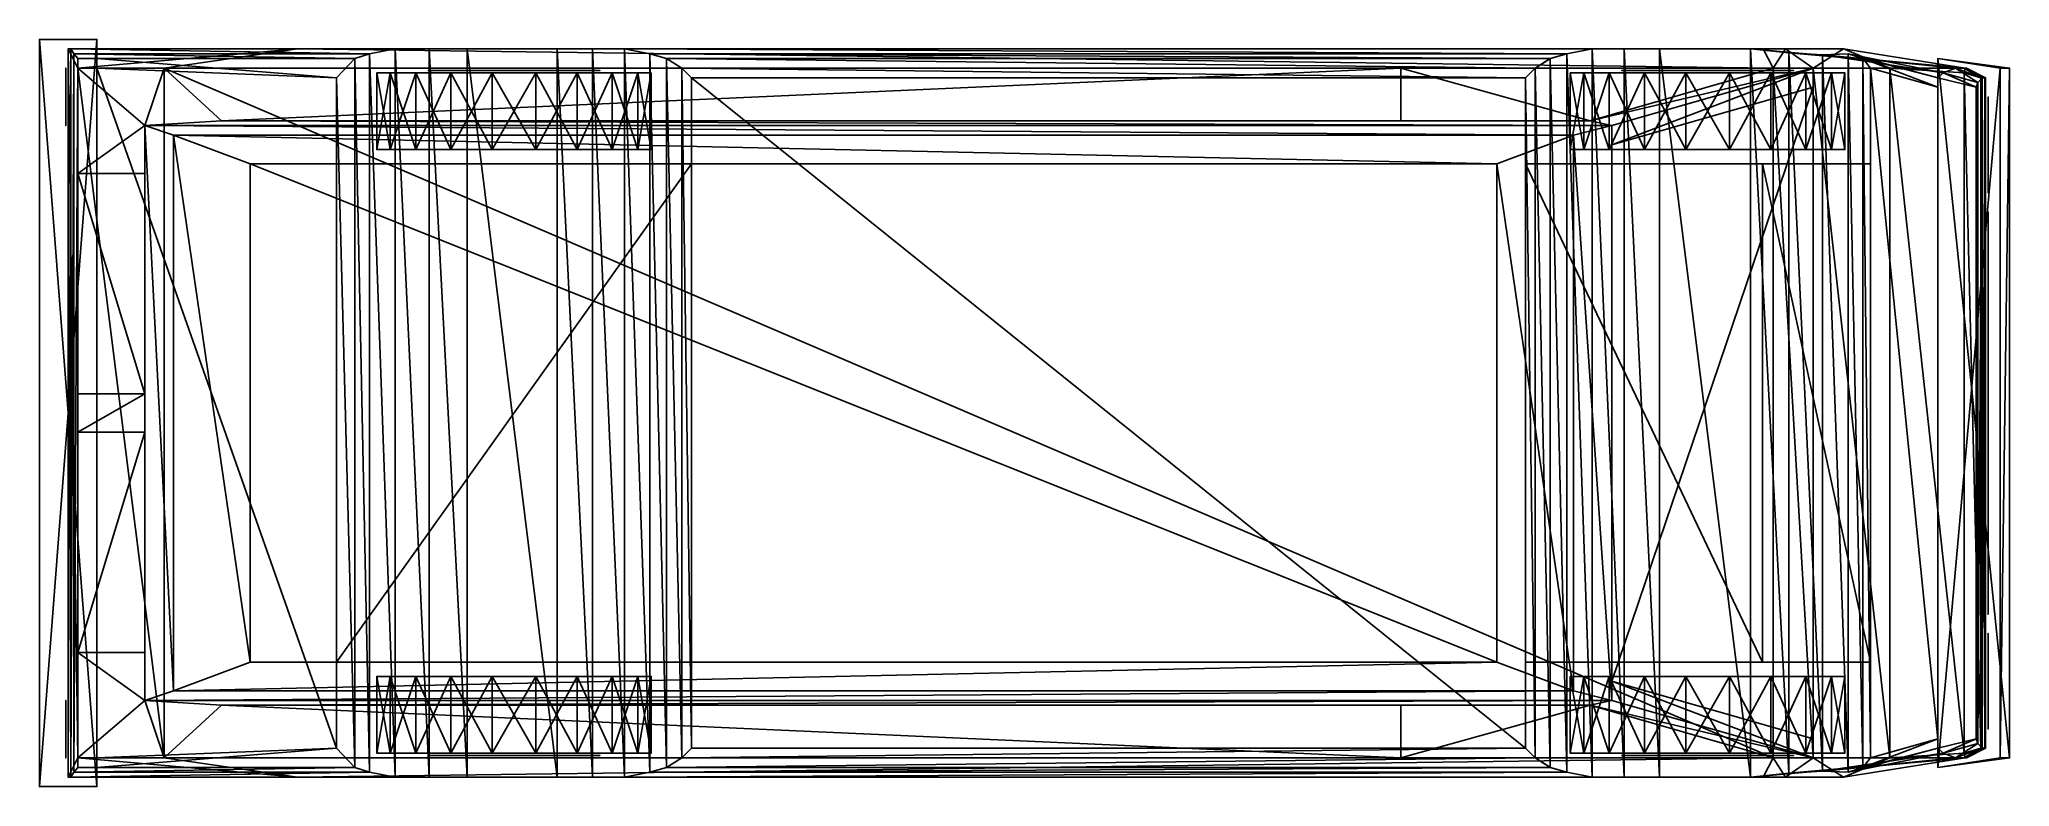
# Model space of a CAD drawing. Extents: x -878 to -672, y 249 to 327.
import ezdxf

# ---------------------------------------------------------------- set-up
doc = ezdxf.new("R2010")
doc.units = 0
for name, color, linetype in [('V2-BLACK', 8, 'CONTINUOUS'), ('V2-BODY', 7, 'CONTINUOUS'), ('V2-GLASS', 8, 'CONTINUOUS'), ('V2-HUBS', 15, 'CONTINUOUS'), ('V2-LITE', 15, 'CONTINUOUS'), ('V2-RED', 9, 'CONTINUOUS'), ('V2-ROOF', 7, 'CONTINUOUS'), ('V2-SILV', 15, 'CONTINUOUS'), ('V2-TIRE', 8, 'CONTINUOUS'), ('V2-YELLO', 10, 'CONTINUOUS')]:
    doc.layers.add(name, color=color, linetype=linetype)

msp = doc.modelspace()

# ---------------------------------------------------------------- meshes
at = {"layer": 'V2-BLACK'}
mesh = msp.add_polyface(dxfattribs=at)
corners = [(-871.999878, 324.000122, 15.49993), (-846.999878, 323.000122, 12.99993), (-846.999878, 253.000122, 12.999936), (-871.999878, 252.000122, 15.499936), (-845.110596, 325.000122, 21.499929), (-845.110596, 251.000122, 21.499937), (-843.56189, 325.500122, 25.340599), (-843.56189, 250.500122, 25.340607), (-840.882629, 326.000122, 28.360439), (-840.882629, 250.000122, 28.360437), (-837.353394, 326.000122, 30.32085), (-837.353394, 250.000122, 30.320858), (-833.373901, 326.000122, 30.999929), (-833.373901, 250.000122, 30.999937), (-823.982422, 326.000122, 30.999929), (-823.982422, 250.000122, 30.999937), (-820.295898, 326.000122, 30.41964), (-820.295898, 250.000122, 30.419647), (-816.965881, 326.000122, 28.734859), (-816.965881, 250.000122, 28.734858), (-814.314514, 325.500122, 26.108509), (-814.314514, 250.500122, 26.108517), (-812.59613, 325.000122, 22.78829), (-812.59613, 251.000122, 22.788298), (-810.999878, 324.000122, 17.999929), (-810.999878, 252.000122, 17.999989), (-809.999878, 323.000122, 11.99993), (-809.999878, 253.000122, 11.999936), (-722.999878, 323.000122, 11.99993), (-722.999878, 253.000122, 11.999936), (-721.999878, 324.000122, 17.99996), (-721.999878, 252.000122, 17.999989), (-720.403809, 325.000122, 22.78829), (-720.403809, 251.000122, 22.788298), (-718.685425, 325.500122, 26.10854), (-718.685425, 250.500122, 26.108547), (-716.033997, 326.000122, 28.734859), (-716.033997, 250.000122, 28.734858), (-712.703979, 326.000122, 30.41964), (-712.703979, 250.000122, 30.419647), (-709.017517, 326.000122, 30.999929), (-709.017517, 250.000122, 30.999937), (-699.515015, 326.000122, 30.99963), (-699.515015, 250.000122, 30.999626), (-695.535278, 325.600159, 30.32085), (-695.535278, 250.400085, 30.320858), (-692.006226, 325.400146, 28.360439), (-692.006226, 250.600037, 28.360437), (-689.326782, 325.500122, 25.340599), (-689.326782, 250.500122, 25.340607), (-687.801697, 325.000122, 21.607809), (-687.801697, 251.000122, 21.607817), (-686.999878, 324.000122, 17.999929), (-686.999878, 252.000122, 17.999989), (-679.999878, 322.000122, 17.999929), (-679.999878, 254.000122, 17.999989), (-722.999878, 314.000122, 11.999931), (-698.281189, 314.000122, 11.999931), (-698.281189, 262.000122, 11.999935), (-722.999878, 262.000122, 11.999935), (-686.999878, 314.000122, 17.999931), (-686.999878, 262.000122, 17.999935), (-809.999878, 314.000122, 11.999931), (-846.999878, 314.000122, 12.999931), (-846.999878, 262.000122, 12.999935), (-809.999878, 262.000122, 11.999935), (-846.999878, 262.000122, 31.296165), (-809.554871, 262.000122, 31.296165), (-722.999878, 262.000122, 31.414305), (-687.768127, 262.000122, 31.414305), (-873.999878, 324.000122, 56.000008), (-865, 324.000122, 55.999977), (-865, 252.000122, 55.999943), (-873.999878, 252.000122, 55.999973), (-697.147278, 324.000122, 56.000008), (-697.147278, 252.000122, 55.999973), (-692.999878, 324.000122, 56.000008), (-692.999878, 252.000122, 55.999973), (-674.749878, 309.000122, 42.250042), (-674.749878, 309.000122, 39.500042), (-674.749878, 267.000122, 39.5), (-674.749878, 267.000122, 42.249825), (-674.749878, 309.000122, 38.500042), (-674.749878, 309.000122, 35.75), (-674.749878, 267.000122, 35.750042), (-674.749878, 267.000122, 38.5), (-674.749878, 309.000122, 34.750042), (-674.749878, 309.000122, 31.999912), (-674.749878, 267.000122, 32.000042), (-674.749878, 267.000122, 34.75), (-846.999878, 314.000122, 31.296162), (-809.554871, 314.000122, 31.296162), (-722.999878, 314.000122, 31.414301), (-687.768127, 314.000122, 31.414301)]
mesh.append_faces([[corners[k] for k in face] for face in [(56, 60, 57)]], dxfattribs={"vtx0": -1})
mesh.append_faces([[corners[k] for k in face] for face in [(56, 93, 60)]], dxfattribs={"vtx0": -1, "vtx2": -1})
mesh.append_faces([[corners[k] for k in face] for face in [(58, 61, 59)]], dxfattribs={"vtx1": -1})
mesh.append_faces([[corners[k] for k in face] for face in [(61, 69, 59)]], dxfattribs={"vtx1": -1, "vtx2": -1})
mesh.append_faces([[corners[k] for k in face] for face in [(0, 1, 2), (2, 3, 0), (1, 4, 5), (5, 2, 1), (4, 6, 7), (7, 5, 4), (6, 8, 9), (9, 7, 6), (8, 10, 11), (11, 9, 8), (10, 12, 13), (13, 11, 10), (12, 14, 15), (15, 13, 12), (14, 16, 17), (17, 15, 14), (16, 18, 19), (19, 17, 16), (18, 20, 21), (21, 19, 18), (20, 22, 23), (23, 21, 20), (22, 24, 25), (25, 23, 22), (24, 26, 27), (27, 25, 24), (26, 28, 29), (29, 27, 26), (28, 30, 31), (31, 29, 28), (30, 32, 33), (33, 31, 30), (32, 34, 35), (35, 33, 32), (34, 36, 37), (37, 35, 34), (36, 38, 39), (39, 37, 36), (38, 40, 41), (41, 39, 38), (40, 42, 43), (43, 41, 40), (42, 44, 45), (45, 43, 42), (44, 46, 47), (47, 45, 44), (46, 48, 49), (49, 47, 46), (48, 50, 51), (51, 49, 48), (50, 52, 53), (53, 51, 50), (52, 54, 55), (55, 53, 52), (56, 57, 58), (58, 59, 56), (57, 60, 61), (61, 58, 57), (64, 63, 62), (62, 65, 64), (67, 66, 64), (64, 65, 67), (69, 68, 59), (72, 71, 70), (70, 73, 72), (75, 74, 71), (71, 72, 75), (77, 76, 74), (74, 75, 77), (80, 79, 78), (78, 81, 80), (84, 83, 82), (82, 85, 84), (88, 87, 86), (86, 89, 88), (63, 90, 91), (91, 62, 63), (56, 92, 93)]], dxfattribs={"vtx2": -1})
at = {"layer": 'V2-BODY'}
mesh = msp.add_polyface(dxfattribs=at)
corners = [(-873.999878, 325.000122, 21.499929), (-874.404175, 325.500122, 25.340599), (-874.404175, 250.500122, 25.340607), (-873.999878, 251.000122, 21.500025), (-874.722107, 326.000122, 28.360439), (-874.722107, 250.000122, 28.360437), (-874.999878, 326.000122, 30.320889), (-874.999878, 250.000122, 30.320887), (-874.999878, 326.000122, 30.999929), (-874.999878, 250.000122, 30.999937), (-874.999878, 326.000122, 44.999977), (-874.999878, 250.000122, 44.999943), (-873.999878, 324.000122, 56.000008), (-873.999878, 252.000122, 55.999973), (-692.999878, 324.000122, 56.000038), (-684.999878, 324.000122, 52.000038), (-684.999878, 252.000122, 52.000004), (-692.999878, 252.000122, 56.000004), (-677.249878, 323.500122, 47.249996), (-677.249878, 252.500122, 47.250046), (-675.499878, 323.000122, 44.999996), (-675.499878, 253.000122, 45.000046), (-674.999878, 323.000122, 43.249996), (-674.999878, 253.000122, 43.250046), (-674.999878, 323.000122, 30.999929), (-675.096985, 323.000122, 30.32085), (-675.096985, 253.000122, 30.320946), (-674.999878, 253.000122, 31.000025), (-675.377014, 323.000122, 28.360439), (-675.377014, 253.000122, 28.360525), (-675.808411, 322.500122, 25.340599), (-675.808411, 253.500122, 25.340694), (-675.999878, 322.000122, 23.999929), (-675.999878, 254.000122, 24.000025), (-865, 252.000122, 56.000046), (-873.999878, 252.000122, 56.000015), (-692.999878, 252.000122, 56.000046), (-697.147278, 252.000122, 56.000046), (-695.866516, 250.000122, 44.999973), (-698.189026, 250.000122, 44.999973), (-699.514771, 250.000122, 31.000027), (-689.838318, 250.000122, 45.000004), (-684.999878, 252.000122, 52.000004), (-677.249878, 252.500122, 47.250046), (-677.117615, 252.000122, 45.000046), (-675.499878, 253.000122, 45.000004), (-674.999878, 253.000122, 43.250004), (-676.999878, 252.000122, 43.250046), (-676.999878, 252.000122, 30.999943), (-677.291016, 252.000122, 30.320946), (-695.535278, 250.400085, 30.320858), (-674.999878, 253.000122, 30.999943), (-675.096985, 253.000122, 30.320946), (-675.377014, 253.000122, 28.360525), (-678.131226, 252.000122, 28.360525), (-692.006226, 250.600037, 28.360437), (-679.425415, 252.500122, 25.340694), (-689.326782, 250.500122, 25.340607), (-675.808411, 253.500122, 25.340694), (-679.999878, 253.000122, 24.000025), (-687.799622, 251.000122, 21.598536), (-679.999878, 254.000122, 18.000023), (-686.999878, 252.000122, 18.000023), (-675.999878, 254.000122, 24.000025), (-810.999878, 252.000122, 18.000023), (-721.999878, 252.000122, 18.000053), (-722.999878, 253.000122, 12.000003), (-809.999878, 253.000122, 12.000003), (-812.600281, 251.000122, 22.801205), (-720.399475, 251.000122, 22.801205), (-814.314514, 250.500122, 26.108517), (-718.685425, 250.500122, 26.108547), (-816.965881, 250.000122, 28.734858), (-716.033997, 250.000122, 28.734858), (-820.295898, 250.000122, 30.419647), (-712.703979, 250.000122, 30.419647), (-823.982422, 250.000122, 30.999937), (-709.017517, 250.000122, 30.999937), (-833.373901, 250.000122, 30.999937), (-851.084473, 250.000122, 44.999973), (-874.999878, 250.000122, 44.999973), (-874.999878, 250.000122, 30.999937), (-837.353394, 250.000122, 30.320858), (-874.999878, 250.000122, 30.320887), (-840.882629, 250.000122, 28.360437), (-874.722107, 250.000122, 28.360437), (-843.56189, 250.500122, 25.340607), (-874.404175, 250.500122, 25.340607), (-845.110596, 251.000122, 21.500025), (-873.999878, 251.000122, 21.500025), (-871.999878, 251.000122, 21.500025), (-846.999878, 253.000122, 13.000003), (-871.999878, 252.000122, 15.499942), (-865, 324.000122, 55.999996), (-873.999878, 324.000122, 55.999966), (-692.999878, 324.000122, 55.999996), (-697.147278, 324.000122, 55.999996), (-695.866516, 326.000122, 45.000008), (-698.189026, 326.000122, 45.000008), (-699.514771, 326.000122, 31.000019), (-689.838318, 326.000122, 45.000038), (-684.999878, 324.000122, 52.000038), (-677.249878, 323.500122, 47.249996), (-677.117615, 324.000122, 44.999996), (-675.499878, 323.000122, 45.000038), (-674.999878, 323.000122, 43.250038), (-676.999878, 324.000122, 43.249996), (-676.999878, 324.000122, 30.999929), (-677.291016, 324.000122, 30.32085), (-695.535278, 325.600159, 30.32085), (-674.999878, 323.000122, 30.999929), (-675.096985, 323.000122, 30.32085), (-675.377014, 323.000122, 28.36043), (-678.131226, 324.000122, 28.36043), (-692.006226, 325.400146, 28.36043), (-679.425415, 323.500122, 25.340599), (-689.326782, 325.500122, 25.340599), (-675.808411, 322.500122, 25.340599), (-679.999878, 323.000122, 23.999929), (-687.799622, 325.000122, 21.59844), (-679.999878, 322.000122, 17.999924), (-686.999878, 324.000122, 17.999924), (-675.999878, 322.000122, 23.999929), (-810.999878, 324.000122, 17.999924), (-721.999878, 324.000122, 17.999954), (-722.999878, 323.000122, 12.000039), (-809.999878, 323.000122, 12.000039), (-812.600281, 325.000122, 22.801109), (-720.399475, 325.000122, 22.801109), (-814.314514, 325.500122, 26.108509), (-718.685425, 325.500122, 26.10854), (-816.965881, 326.000122, 28.73485), (-716.033997, 326.000122, 28.73485), (-820.295898, 326.000122, 30.41964), (-712.703979, 326.000122, 30.41964), (-823.982422, 326.000122, 30.999929), (-709.017517, 326.000122, 30.999929), (-833.373901, 326.000122, 30.999929), (-851.084473, 326.000122, 45.000008), (-874.999878, 326.000122, 45.000008), (-874.999878, 326.000122, 30.999929), (-837.353394, 326.000122, 30.32085), (-874.999878, 326.000122, 30.320879), (-840.882629, 326.000122, 28.36043), (-874.722107, 326.000122, 28.36043), (-843.56189, 325.500122, 25.340599), (-874.404175, 325.500122, 25.340599), (-845.110596, 325.000122, 21.499929), (-873.999878, 325.000122, 21.499929), (-871.999878, 325.000122, 21.499929), (-846.999878, 323.000122, 13.000039), (-871.999878, 324.000122, 15.499936)]
mesh.append_faces([[corners[k] for k in face] for face in [(40, 38, 39), (41, 38, 40), (44, 45, 43), (48, 47, 40), (98, 97, 99), (99, 97, 100), (102, 104, 103), (99, 106, 107)]])
mesh.append_faces([[corners[k] for k in face] for face in [(2, 1, 0), (0, 3, 2), (5, 4, 1), (1, 2, 5), (7, 6, 4), (4, 5, 7), (9, 8, 6), (6, 7, 9), (11, 10, 8), (8, 9, 11), (13, 12, 10), (10, 11, 13), (16, 15, 14), (14, 17, 16), (19, 18, 15), (15, 16, 19), (21, 20, 18), (18, 19, 21), (23, 22, 20), (20, 21, 23), (26, 25, 24), (24, 27, 26), (29, 28, 25), (25, 26, 29), (31, 30, 28), (28, 29, 31), (33, 32, 30), (30, 31, 33), (38, 36, 37), (37, 39, 38), (36, 38, 41), (41, 42, 36), (44, 43, 42), (42, 41, 44), (46, 45, 44), (44, 47, 46), (40, 47, 44), (44, 41, 40), (49, 48, 40), (40, 50, 49), (52, 51, 48), (48, 49, 52), (53, 52, 49), (49, 54, 53), (55, 54, 49), (49, 50, 55), (56, 54, 55), (55, 57, 56), (58, 53, 54), (54, 56, 58), (59, 56, 57), (57, 60, 59), (61, 59, 60), (60, 62, 61), (63, 58, 56), (56, 59, 63), (66, 65, 64), (64, 67, 66), (68, 64, 65), (65, 69, 68), (70, 68, 69), (69, 71, 70), (72, 70, 71), (71, 73, 72), (74, 72, 73), (73, 75, 74), (76, 74, 75), (75, 77, 76), (78, 40, 39), (39, 79, 78), (37, 34, 79), (79, 39, 37), (79, 34, 35), (35, 80, 79), (78, 79, 80), (80, 81, 78), (82, 78, 81), (81, 83, 82), (84, 82, 83), (83, 85, 84), (86, 84, 85), (85, 87, 86), (88, 86, 87), (87, 89, 88), (91, 88, 90), (90, 92, 91), (96, 95, 97), (97, 98, 96), (100, 97, 95), (95, 101, 100), (101, 102, 103), (103, 100, 101), (103, 104, 105), (105, 106, 103), (103, 106, 99), (99, 100, 103), (99, 107, 108), (108, 109, 99), (107, 110, 111), (111, 108, 107), (108, 111, 112), (112, 113, 108), (108, 113, 114), (114, 109, 108), (114, 113, 115), (115, 116, 114), (113, 112, 117), (117, 115, 113), (116, 115, 118), (118, 119, 116), (119, 118, 120), (120, 121, 119), (115, 117, 122), (122, 118, 115), (123, 124, 125), (125, 126, 123), (124, 123, 127), (127, 128, 124), (128, 127, 129), (129, 130, 128), (130, 129, 131), (131, 132, 130), (132, 131, 133), (133, 134, 132), (134, 133, 135), (135, 136, 134), (98, 99, 137), (137, 138, 98), (138, 93, 96), (96, 98, 138), (94, 93, 138), (138, 139, 94), (139, 138, 137), (137, 140, 139), (140, 137, 141), (141, 142, 140), (142, 141, 143), (143, 144, 142), (144, 143, 145), (145, 146, 144), (146, 145, 147), (147, 148, 146), (149, 147, 150), (150, 151, 149)]], dxfattribs={"vtx2": -1})
at = {"layer": 'V2-GLASS'}
mesh = msp.add_polyface(dxfattribs=at)
corners = [(-692.999878, 322.000122, 56.00013), (-713.999878, 316.000122, 78), (-713.999878, 260.000122, 78), (-692.999878, 254.000122, 56.000179), (-866.999878, 286.000122, 78), (-873.999878, 286.000122, 56.000145), (-873.999878, 263.000122, 56.000149), (-866.999878, 263.000122, 78), (-735.999878, 252.000122, 56.000149), (-735.999878, 257.500122, 76), (-716.23822, 257.500122, 76), (-697.147278, 252.000122, 56.000149), (-866.999878, 290.000122, 78), (-873.999878, 290.000122, 56.000103), (-873.999878, 313.000122, 56.000099), (-866.999878, 313.000122, 78), (-735.999878, 324.000122, 56.000099), (-735.999878, 318.500122, 76), (-716.23822, 318.500122, 76), (-697.147278, 324.000122, 56.000099)]
mesh.append_faces([[corners[k] for k in face] for face in [(2, 1, 0), (0, 3, 2), (6, 5, 4), (4, 7, 6), (10, 9, 8), (8, 11, 10), (14, 13, 12), (12, 15, 14), (18, 17, 16), (16, 19, 18)]], dxfattribs={"vtx2": -1})
at = {"layer": 'V2-HUBS'}
mesh = msp.add_polyface(dxfattribs=at)
corners = [(-712.085876, 252.249817, 18.432493), (-710.41687, 252.249817, 20.729513), (-708.119873, 252.249817, 22.398424), (-705.419617, 252.249817, 23.275805), (-702.580322, 252.249817, 23.275793), (-699.880005, 252.249817, 22.398415), (-697.582886, 252.249817, 20.729525), (-695.914124, 252.249817, 18.432484), (-695.036682, 252.249817, 15.732173), (-695.036682, 252.249817, 12.892883), (-695.914124, 252.249817, 10.192553), (-697.582886, 252.249817, 7.895547), (-699.879883, 252.249817, 6.226697), (-702.580322, 252.249817, 5.349292), (-705.419617, 252.249817, 5.349294), (-708.119873, 252.249817, 6.226675), (-710.41687, 252.249817, 7.895539), (-712.085876, 252.249817, 10.192553), (-712.963318, 252.249817, 12.892873), (-712.963318, 252.249817, 15.732183), (-712.085876, 323.749878, 18.432476), (-710.41687, 323.749878, 20.729506), (-708.119873, 323.749878, 22.398407), (-705.419617, 323.749878, 23.275785), (-702.580322, 323.749878, 23.275776), (-699.880005, 323.749878, 22.398407), (-697.582886, 323.749878, 20.729517), (-695.914124, 323.749878, 18.432476), (-695.036682, 323.749878, 15.732157), (-695.036682, 323.749878, 12.892878), (-695.914124, 323.749817, 10.192537), (-697.582886, 323.749817, 7.895514), (-699.879883, 323.749817, 6.22661), (-702.580322, 323.749817, 5.349234), (-705.419617, 323.749817, 5.349239), (-708.119873, 323.749817, 6.226616), (-710.41687, 323.749817, 7.895504), (-712.085876, 323.749817, 10.192547), (-712.963318, 323.749878, 12.892867), (-712.963318, 323.749878, 15.732167), (-837.463318, 252.249817, 15.732173), (-836.585815, 252.249817, 18.432484), (-834.916992, 252.249817, 20.729525), (-832.619873, 252.249817, 22.398415), (-829.919617, 252.249817, 23.275793), (-827.080322, 252.249817, 23.275793), (-824.380005, 252.249817, 22.398424), (-822.083008, 252.249817, 20.729513), (-820.414124, 252.249817, 18.432493), (-819.536682, 252.249817, 15.732183), (-819.536682, 252.249817, 12.892873), (-820.414124, 252.249817, 10.192553), (-822.082886, 252.249817, 7.895569), (-824.380005, 252.249817, 6.226675), (-827.080322, 252.249817, 5.349297), (-829.919617, 252.249817, 5.349289), (-832.619873, 252.249817, 6.226666), (-834.916992, 252.249817, 7.895549), (-836.585876, 252.249817, 10.192543), (-837.463318, 252.249817, 12.892893), (-837.463318, 323.749878, 15.732167), (-836.585815, 323.749878, 18.432476), (-834.916992, 323.749878, 20.729517), (-832.619873, 323.749878, 22.398407), (-829.919617, 323.749878, 23.275785), (-827.080322, 323.749878, 23.275785), (-824.380005, 323.749878, 22.398417), (-822.083008, 323.749878, 20.729506), (-820.414124, 323.749878, 18.432486), (-819.536682, 323.749878, 15.732177), (-819.536682, 323.749878, 12.892867), (-820.414124, 323.749878, 10.192547), (-822.082886, 323.749878, 7.895507), (-824.380005, 323.749878, 6.22662), (-827.080322, 323.749878, 5.349243), (-829.919617, 323.749878, 5.349234), (-832.619873, 323.749878, 6.226611), (-834.916992, 323.749878, 7.895518), (-836.585815, 323.749878, 10.192537), (-837.463318, 323.749878, 12.892887)]
mesh.append_faces([[corners[k] for k in face] for face in [(20, 38, 39), (60, 78, 79)]], dxfattribs={"vtx0": -1})
mesh.append_faces([[corners[k] for k in face] for face in [(20, 22, 23), (20, 23, 24), (20, 24, 25), (20, 25, 26), (20, 26, 27), (20, 27, 28), (20, 28, 29), (20, 29, 30), (20, 30, 31), (20, 31, 32), (20, 32, 33), (20, 33, 34), (20, 34, 35), (20, 35, 36), (20, 36, 37), (20, 37, 38), (60, 62, 63), (60, 63, 64), (60, 64, 65), (60, 65, 66), (60, 66, 67), (60, 67, 68), (60, 68, 69), (60, 69, 70), (60, 70, 71), (60, 71, 72), (60, 72, 73), (60, 73, 74), (60, 74, 75), (60, 75, 76), (60, 76, 77), (60, 77, 78)]], dxfattribs={"vtx0": -1, "vtx2": -1})
mesh.append_faces([[corners[k] for k in face] for face in [(19, 18, 0), (59, 58, 40)]], dxfattribs={"vtx1": -1})
mesh.append_faces([[corners[k] for k in face] for face in [(3, 2, 0), (4, 3, 0), (5, 4, 0), (6, 5, 0), (7, 6, 0), (8, 7, 0), (9, 8, 0), (10, 9, 0), (11, 10, 0), (12, 11, 0), (13, 12, 0), (14, 13, 0), (15, 14, 0), (16, 15, 0), (17, 16, 0), (18, 17, 0), (43, 42, 40), (44, 43, 40), (45, 44, 40), (46, 45, 40), (47, 46, 40), (48, 47, 40), (49, 48, 40), (50, 49, 40), (51, 50, 40), (52, 51, 40), (53, 52, 40), (54, 53, 40), (55, 54, 40), (56, 55, 40), (57, 56, 40), (58, 57, 40)]], dxfattribs={"vtx1": -1, "vtx2": -1})
mesh.append_faces([[corners[k] for k in face] for face in [(2, 1, 0), (20, 21, 22), (42, 41, 40), (60, 61, 62)]], dxfattribs={"vtx2": -1})
at = {"layer": 'V2-LITE'}
mesh = msp.add_polyface(dxfattribs=at)
corners = [(-674.749878, 265.000122, 41.750046), (-674.749878, 265.000122, 36.250046), (-674.749878, 255.000122, 36.250046), (-674.749878, 255.000122, 41.750046), (-674.749878, 311.000122, 41.749996), (-674.749878, 311.000122, 36.249996), (-674.749878, 321.000122, 36.249996), (-674.749878, 321.000122, 41.749996)]
mesh.append_faces([[corners[k] for k in face] for face in [(2, 1, 0), (0, 3, 2), (4, 5, 6), (6, 7, 4)]], dxfattribs={"vtx2": -1})
at = {"layer": 'V2-RED'}
mesh = msp.add_polyface(dxfattribs=at)
corners = [(-875.249878, 258.000122, 42.500046), (-875.249878, 258.000122, 35.500046), (-875.249878, 252.000122, 35.500046), (-875.249878, 252.000122, 42.500046), (-875.249878, 318.000122, 42.499996), (-875.249878, 318.000122, 35.499996), (-875.249878, 324.000122, 35.499996), (-875.249878, 324.000122, 42.499996)]
mesh.append_faces([[corners[k] for k in face] for face in [(0, 1, 2), (2, 3, 0), (6, 5, 4), (4, 7, 6)]], dxfattribs={"vtx2": -1})
at = {"layer": 'V2-ROOF'}
mesh = msp.add_polyface(dxfattribs=at)
corners = [(-873.999878, 324.000122, 56.000008), (-873.999878, 252.000122, 55.999973), (-866.999878, 318.000122, 78), (-863.999878, 317.000122, 79.5), (-863.999878, 259.000122, 79.5), (-866.999878, 258.000122, 78), (-855.999878, 314.000122, 81), (-855.999878, 262.000122, 81), (-725.999878, 314.000122, 81), (-725.999878, 262.000122, 81), (-717.999878, 317.000122, 79.5), (-717.999878, 259.000122, 79.5), (-713.999878, 318.000122, 78), (-713.999878, 258.000122, 78), (-692.999878, 324.000122, 56.000038), (-692.999878, 252.000122, 56.000004), (-866.999878, 290.000122, 78), (-873.999878, 290.000122, 55.999969), (-873.999878, 286.000122, 56.000011), (-866.999878, 286.000122, 78), (-873.999878, 263.000122, 55.999973), (-866.999878, 263.000122, 78), (-713.999878, 260.000122, 78), (-692.999878, 254.000122, 56.000046), (-873.999878, 313.000122, 56.000008), (-866.999878, 313.000122, 78), (-713.999878, 316.000122, 78), (-692.999878, 322.000122, 55.999996), (-866.999878, 258.000122, 78), (-858.999878, 257.5, 76.000023), (-865, 252.000122, 56.000046), (-873.999878, 252.000122, 56.000015), (-713.999878, 258.000122, 78), (-716.23822, 257.500122, 76), (-735.999878, 257.500122, 76), (-735.999878, 252.000122, 56.000046), (-692.999878, 252.000122, 56.000046), (-697.147278, 252.000122, 56.000046), (-717.999878, 259.000122, 79.5), (-863.999878, 259.000122, 79.5), (-855.999878, 262.000122, 81), (-725.999878, 262.000122, 81), (-866.999878, 318.000122, 78), (-858.999878, 318.5, 76.000023), (-865, 324.000122, 55.999996), (-873.999878, 324.000122, 55.999966), (-713.999878, 318.000122, 78), (-716.23822, 318.500122, 76), (-735.999878, 318.500122, 76), (-735.999878, 324.000122, 55.999996), (-692.999878, 324.000122, 55.999996), (-697.147278, 324.000122, 55.999996), (-717.999878, 317.000122, 79.5), (-863.999878, 317.000122, 79.5), (-855.999878, 314.000122, 81), (-725.999878, 314.000122, 81)]
mesh.append_faces([[corners[k] for k in face] for face in [(4, 3, 2), (2, 5, 4), (7, 6, 3), (3, 4, 7), (9, 8, 6), (6, 7, 9), (11, 10, 8), (8, 9, 11), (13, 12, 10), (10, 11, 13), (16, 17, 18), (18, 19, 16), (5, 21, 20), (20, 1, 5), (15, 23, 22), (22, 13, 15), (24, 25, 2), (2, 0, 24), (26, 27, 14), (14, 12, 26), (30, 29, 28), (28, 31, 30), (32, 28, 29), (29, 33, 32), (35, 34, 29), (29, 30, 35), (36, 32, 33), (33, 37, 36), (28, 32, 38), (38, 39, 28), (41, 40, 39), (39, 38, 41), (42, 43, 44), (44, 45, 42), (43, 42, 46), (46, 47, 43), (43, 48, 49), (49, 44, 43), (47, 46, 50), (50, 51, 47), (52, 46, 42), (42, 53, 52), (53, 54, 55), (55, 52, 53)]], dxfattribs={"vtx2": -1})
at = {"layer": 'V2-SILV'}
mesh = msp.add_polyface(dxfattribs=at)
corners = [(-877.999878, 327.000122, 21.499996), (-871.999878, 327.000122, 21.499996), (-871.999878, 249.000122, 21.500004), (-877.999878, 249.000122, 21.500004), (-871.999878, 327.000122, 15.499996), (-877.999878, 327.000122, 15.499996), (-877.999878, 249.000122, 15.500048), (-871.999878, 249.000122, 15.500048), (-674.999878, 323.000122, 43.249996), (-674.999878, 323.000122, 30.999996), (-674.999878, 253.000122, 31.000004), (-674.999878, 253.000122, 43.250004), (-676.999878, 252.000122, 43.250004), (-676.999878, 252.000122, 31.000004), (-676.999878, 324.000122, 43.249996), (-676.999878, 324.000122, 30.999996), (-679.999817, 325.000122, 23.999996), (-672.499878, 324.000122, 23.999937), (-672.499878, 252.000122, 23.999945), (-679.999817, 251.000122, 24.000004), (-673.499878, 324.000122, 15.999861), (-679.999817, 325.000122, 16), (-679.999817, 251.000122, 16.000004), (-673.499878, 252.000122, 15.999823)]
mesh.append_faces([[corners[k] for k in face] for face in [(18, 17, 16), (22, 21, 20), (19, 16, 21), (23, 20, 17)]], dxfattribs={"vtx0": -1, "vtx1": -1, "vtx2": -1})
mesh.append_faces([[corners[k] for k in face] for face in [(16, 19, 18), (20, 23, 22), (21, 22, 19), (17, 18, 23)]], dxfattribs={"vtx1": -1, "vtx2": -1})
mesh.append_faces([[corners[k] for k in face] for face in [(2, 1, 0), (0, 3, 2), (6, 5, 4), (4, 7, 6), (3, 0, 5), (5, 6, 3), (7, 4, 1), (1, 2, 7), (0, 1, 4), (4, 5, 0), (7, 2, 3), (3, 6, 7), (10, 9, 8), (8, 11, 10), (10, 11, 12), (12, 13, 10), (14, 8, 9), (9, 15, 14), (16, 17, 20), (20, 21, 16), (23, 18, 19), (19, 22, 23)]], dxfattribs={"vtx2": -1})
at = {"layer": 'V2-TIRE'}
mesh = msp.add_polyface(dxfattribs=at)
corners = [(-828.499878, 323.499878, 14.312527), (-830.768188, 323.499878, 28.633997), (-826.231628, 323.499878, 28.633997), (-835.082825, 323.499878, 27.232117), (-838.752991, 323.499878, 24.565567), (-841.419617, 323.499878, 20.895386), (-842.821411, 323.499878, 16.580826), (-842.821411, 323.499878, 12.044228), (-841.419617, 323.499878, 7.729664), (-838.752991, 323.499878, 4.059477), (-835.082825, 323.499878, 1.39293), (-830.768188, 323.499878, -0.008957), (-826.231628, 323.499878, -0.00895), (-830.768188, 315.499878, 28.634008), (-826.231628, 315.499878, 28.634008), (-835.082825, 315.499878, 27.232119), (-838.752991, 315.499878, 24.565578), (-841.419617, 315.499878, 20.895388), (-842.821411, 315.499878, 16.580828), (-842.821411, 315.499878, 12.044228), (-841.419617, 315.499878, 7.729687), (-838.752991, 315.499878, 4.059478), (-835.082825, 315.499878, 1.392931), (-830.768188, 315.499878, -0.008956), (-828.499878, 315.499878, 14.312527)]
mesh.append_faces([[corners[k] for k in face] for face in [(0, 1, 2), (0, 3, 1), (0, 4, 3), (0, 5, 4), (0, 7, 6), (0, 8, 7), (0, 9, 8), (0, 10, 9), (0, 11, 10), (0, 12, 11)]])
mesh.append_faces([[corners[k] for k in face] for face in [(13, 1, 3), (15, 3, 4), (16, 4, 5), (17, 5, 6), (18, 6, 7), (19, 7, 8), (20, 8, 9), (21, 9, 10), (22, 10, 11), (23, 11, 12), (24, 13, 15), (24, 15, 16), (24, 16, 17), (24, 17, 18), (24, 18, 19), (24, 19, 20), (24, 20, 21), (24, 21, 22), (24, 22, 23)]], dxfattribs={"vtx0": -1, "vtx1": -1, "vtx2": -1})
mesh.append_faces([[corners[k] for k in face] for face in [(0, 6, 5), (1, 13, 14), (3, 15, 13), (4, 16, 15), (5, 17, 16), (6, 18, 17), (7, 19, 18), (8, 20, 19), (9, 21, 20), (10, 22, 21), (11, 23, 22)]], dxfattribs={"vtx2": -1})
mesh = msp.add_polyface(dxfattribs=at)
corners = [(-828.499878, 323.499878, 14.312527), (-821.917114, 323.499878, 1.392935), (-826.231628, 323.499878, -0.00895), (-818.246887, 323.499878, 4.059479), (-815.580322, 323.499878, 7.729664), (-814.178528, 323.499878, 12.044228), (-814.178528, 323.499878, 16.580826), (-815.580322, 323.499878, 20.895386), (-818.246887, 323.499878, 24.565567), (-821.917114, 323.499878, 27.232117), (-826.231628, 323.499878, 28.633997), (-821.917114, 315.499878, 1.392935), (-826.231628, 315.499878, -0.008949), (-818.246887, 315.499878, 4.05948), (-815.580322, 315.499878, 7.729688), (-814.178528, 315.499878, 12.044228), (-814.178528, 315.499878, 16.580828), (-815.580322, 315.499878, 20.895388), (-818.246887, 315.499878, 24.565569), (-821.917114, 315.499878, 27.232119), (-826.231628, 315.499878, 28.634008), (-830.768188, 323.499878, 28.633997), (-830.768188, 315.499878, -0.008956), (-828.499878, 315.499878, 14.312527), (-830.768188, 315.499878, 28.634008)]
mesh.append_faces([[corners[k] for k in face] for face in [(0, 1, 2), (0, 3, 1), (0, 4, 3), (0, 5, 4), (0, 6, 5), (0, 8, 7), (0, 9, 8), (0, 10, 9)]])
mesh.append_faces([[corners[k] for k in face] for face in [(11, 1, 3), (13, 3, 4), (14, 4, 5), (15, 5, 6), (16, 6, 7), (17, 7, 8), (18, 8, 9), (19, 9, 10), (20, 10, 21), (23, 11, 13), (23, 13, 14), (23, 14, 15), (23, 15, 16), (23, 16, 17), (23, 17, 18), (23, 18, 19), (23, 19, 20), (23, 20, 24), (23, 22, 12)]], dxfattribs={"vtx0": -1, "vtx1": -1, "vtx2": -1})
mesh.append_faces([[corners[k] for k in face] for face in [(12, 2, 1), (23, 12, 11)]], dxfattribs={"vtx1": -1, "vtx2": -1})
mesh.append_faces([[corners[k] for k in face] for face in [(0, 7, 6), (1, 11, 12), (3, 13, 11), (4, 14, 13), (5, 15, 14), (6, 16, 15), (7, 17, 16), (8, 18, 17), (9, 19, 18), (10, 20, 19), (2, 12, 22)]], dxfattribs={"vtx2": -1})
mesh = msp.add_polyface(dxfattribs=at)
corners = [(-704, 323.499817, 14.312537), (-701.731689, 323.499817, -0.008948), (-706.268311, 323.499817, -0.008948), (-706.268311, 323.499817, 28.634007), (-701.731689, 323.499817, 28.634007), (-710.582825, 323.499817, 27.232117), (-714.253113, 323.499817, 24.565577), (-716.919617, 323.499817, 20.895386), (-718.321472, 323.499817, 16.580826), (-718.321472, 323.499817, 12.044228), (-716.919617, 323.499817, 7.729667), (-714.253113, 323.499817, 4.059479), (-710.582825, 323.499817, 1.392933), (-706.268311, 315.499817, -0.008946), (-706.268311, 315.499817, 28.634008), (-701.731689, 315.499817, 28.634008), (-710.582825, 315.499817, 27.232128), (-714.253113, 315.499817, 24.565578), (-716.919617, 315.499817, 20.895397), (-718.321472, 315.499817, 16.580828), (-718.321472, 315.499817, 12.044228), (-716.919617, 315.499817, 7.729691), (-714.253113, 315.499817, 4.059482), (-710.582825, 315.499817, 1.392933), (-704, 315.499817, 14.312537)]
mesh.append_faces([[corners[k] for k in face] for face in [(0, 1, 2), (0, 3, 4), (0, 5, 3), (0, 7, 6), (0, 8, 7), (0, 9, 8), (0, 10, 9), (0, 12, 11), (0, 2, 12)]])
mesh.append_faces([[corners[k] for k in face] for face in [(14, 3, 5), (16, 5, 6), (17, 6, 7), (18, 7, 8), (19, 8, 9), (20, 9, 10), (21, 10, 11), (22, 11, 12), (23, 12, 2), (24, 14, 16), (24, 16, 17), (24, 17, 18), (24, 18, 19), (24, 19, 20), (24, 20, 21), (24, 21, 22), (24, 22, 23), (24, 23, 13)]], dxfattribs={"vtx0": -1, "vtx1": -1, "vtx2": -1})
mesh.append_faces([[corners[k] for k in face] for face in [(13, 2, 1)]], dxfattribs={"vtx1": -1, "vtx2": -1})
mesh.append_faces([[corners[k] for k in face] for face in [(0, 6, 5), (0, 11, 10), (3, 14, 15), (5, 16, 14), (6, 17, 16), (7, 18, 17), (8, 19, 18), (9, 20, 19), (10, 21, 20), (11, 22, 21), (12, 23, 22), (2, 13, 23)]], dxfattribs={"vtx2": -1})
mesh = msp.add_polyface(dxfattribs=at)
corners = [(-704, 323.499817, 14.312537), (-697.417175, 323.499817, 1.392937), (-701.731689, 323.499817, -0.008948), (-693.746887, 323.499817, 4.059483), (-691.080383, 323.499817, 7.729668), (-689.678528, 323.499817, 12.044228), (-689.678528, 323.499817, 16.580826), (-691.080383, 323.499817, 20.895386), (-693.746887, 323.499817, 24.565567), (-697.417175, 323.499817, 27.232117), (-701.731689, 323.499817, 28.634007), (-701.731689, 315.499817, -0.008947), (-706.268311, 315.499817, -0.008946), (-697.417175, 315.499817, 1.392938), (-693.746887, 315.499817, 4.059484), (-691.080383, 315.499817, 7.729691), (-689.678528, 315.499817, 12.044228), (-689.678528, 315.499817, 16.580828), (-691.080383, 315.499817, 20.895388), (-693.746887, 315.499817, 24.565578), (-697.417175, 315.499817, 27.232119), (-701.731689, 315.499817, 28.634008), (-706.268311, 323.499817, 28.634007), (-704, 315.499817, 14.312537), (-706.268311, 315.499817, 28.634008)]
mesh.append_faces([[corners[k] for k in face] for face in [(0, 1, 2), (0, 3, 1), (0, 5, 4), (0, 6, 5), (0, 7, 6), (0, 8, 7), (0, 10, 9)]])
mesh.append_faces([[corners[k] for k in face] for face in [(11, 2, 1), (13, 1, 3), (14, 3, 4), (15, 4, 5), (16, 5, 6), (17, 6, 7), (18, 7, 8), (19, 8, 9), (20, 9, 10), (21, 10, 22), (23, 11, 13), (23, 13, 14), (23, 14, 15), (23, 15, 16), (23, 16, 17), (23, 17, 18), (23, 18, 19), (23, 19, 20), (23, 20, 21), (23, 21, 24)]], dxfattribs={"vtx0": -1, "vtx1": -1, "vtx2": -1})
mesh.append_faces([[corners[k] for k in face] for face in [(23, 12, 11)]], dxfattribs={"vtx1": -1, "vtx2": -1})
mesh.append_faces([[corners[k] for k in face] for face in [(0, 4, 3), (0, 9, 8), (2, 11, 12), (1, 13, 11), (3, 14, 13), (4, 15, 14), (5, 16, 15), (6, 17, 16), (7, 18, 17), (8, 19, 18), (9, 20, 19), (10, 21, 20)]], dxfattribs={"vtx2": -1})
mesh = msp.add_polyface(dxfattribs=at)
corners = [(-826.231628, 252.499817, 28.634014), (-830.768188, 252.499817, 28.634014), (-828.499878, 252.499817, 14.312543), (-835.082825, 252.499817, 27.232134), (-838.752991, 252.499817, 24.565584), (-841.419617, 252.499817, 20.895403), (-842.821411, 252.499817, 16.580843), (-842.821411, 252.499817, 12.044287), (-841.419617, 252.499817, 7.729699), (-838.752991, 252.499817, 4.059536), (-835.082825, 252.499817, 1.392944), (-830.768188, 252.499817, -0.008943), (-826.231628, 252.499817, -0.008937), (-826.231628, 260.499817, 28.634012), (-830.768188, 260.499817, 28.634012), (-835.082825, 260.499817, 27.232132), (-838.752991, 260.499817, 24.565582), (-841.419617, 260.499817, 20.895401), (-842.821411, 260.499817, 16.580841), (-842.821411, 260.499817, 12.044287), (-841.419617, 260.499817, 7.729696), (-838.752991, 260.499817, 4.059489), (-835.082825, 260.499817, 1.392941), (-830.768188, 260.499817, -0.008946), (-828.499878, 260.499817, 14.312543)]
mesh.append_faces([[corners[k] for k in face] for face in [(0, 1, 2), (1, 3, 2), (3, 4, 2), (4, 5, 2), (5, 6, 2), (7, 8, 2), (8, 9, 2), (9, 10, 2), (10, 11, 2), (11, 12, 2)]])
mesh.append_faces([[corners[k] for k in face] for face in [(3, 1, 14), (4, 3, 15), (5, 4, 16), (6, 5, 17), (7, 6, 18), (8, 7, 19), (9, 8, 20), (10, 9, 21), (11, 10, 22), (12, 11, 23), (15, 14, 24), (16, 15, 24), (17, 16, 24), (18, 17, 24), (19, 18, 24), (20, 19, 24), (21, 20, 24), (22, 21, 24), (23, 22, 24)]], dxfattribs={"vtx0": -1, "vtx1": -1, "vtx2": -1})
mesh.append_faces([[corners[k] for k in face] for face in [(6, 7, 2), (13, 14, 1), (14, 15, 3), (15, 16, 4), (16, 17, 5), (17, 18, 6), (18, 19, 7), (19, 20, 8), (20, 21, 9), (21, 22, 10), (22, 23, 11)]], dxfattribs={"vtx2": -1})
mesh = msp.add_polyface(dxfattribs=at)
corners = [(-826.231628, 252.499817, -0.008937), (-821.917114, 252.499817, 1.392948), (-828.499878, 252.499817, 14.312543), (-818.246887, 252.499817, 4.059537), (-815.580322, 252.499817, 7.7297), (-814.178528, 252.499817, 12.044287), (-814.178528, 252.499817, 16.580833), (-815.580322, 252.499817, 20.895403), (-818.246887, 252.499817, 24.565584), (-821.917114, 252.499817, 27.232124), (-826.231628, 252.499817, 28.634014), (-826.231628, 260.499817, -0.008938), (-821.917114, 260.499817, 1.392947), (-818.246887, 260.499817, 4.059491), (-815.580322, 260.499817, 7.729697), (-814.178528, 260.499817, 12.044277), (-814.178528, 260.499817, 16.580832), (-815.580322, 260.499817, 20.895401), (-818.246887, 260.499817, 24.565582), (-821.917114, 260.499817, 27.232132), (-826.231628, 260.499817, 28.634012), (-830.768188, 252.499817, 28.634014), (-830.768188, 260.499817, -0.008946), (-828.499878, 260.499817, 14.312543), (-830.768188, 260.499817, 28.634012)]
mesh.append_faces([[corners[k] for k in face] for face in [(0, 1, 2), (1, 3, 2), (3, 4, 2), (4, 5, 2), (6, 7, 2), (7, 8, 2), (8, 9, 2), (9, 10, 2)]])
mesh.append_faces([[corners[k] for k in face] for face in [(3, 1, 12), (4, 3, 13), (5, 4, 14), (6, 5, 15), (7, 6, 16), (8, 7, 17), (9, 8, 18), (10, 9, 19), (21, 10, 20), (13, 12, 23), (14, 13, 23), (15, 14, 23), (16, 15, 23), (17, 16, 23), (18, 17, 23), (19, 18, 23), (20, 19, 23), (24, 20, 23), (11, 22, 23)]], dxfattribs={"vtx0": -1, "vtx1": -1, "vtx2": -1})
mesh.append_faces([[corners[k] for k in face] for face in [(1, 0, 11), (12, 11, 23)]], dxfattribs={"vtx0": -1, "vtx2": -1})
mesh.append_faces([[corners[k] for k in face] for face in [(5, 6, 2), (11, 12, 1), (12, 13, 3), (13, 14, 4), (14, 15, 5), (15, 16, 6), (16, 17, 7), (17, 18, 8), (18, 19, 9), (19, 20, 10), (22, 11, 0)]], dxfattribs={"vtx2": -1})
mesh = msp.add_polyface(dxfattribs=at)
corners = [(-706.268311, 252.499817, -0.008929), (-701.731689, 252.499817, -0.00893), (-704, 252.499817, 14.312552), (-701.731689, 252.499817, 28.634024), (-706.268311, 252.499817, 28.634024), (-710.582825, 252.499817, 27.232143), (-714.253113, 252.499817, 24.565594), (-716.919617, 252.499817, 20.895403), (-718.321472, 252.499817, 16.580843), (-718.321472, 252.499817, 12.044287), (-716.919617, 252.499817, 7.729707), (-714.253113, 252.499817, 4.059542), (-710.582825, 252.499817, 1.392951), (-706.268311, 260.499817, -0.008932), (-701.731689, 260.499817, 28.634022), (-706.268311, 260.499817, 28.634022), (-710.582825, 260.499817, 27.232141), (-714.253113, 260.499817, 24.565592), (-716.919617, 260.499817, 20.895401), (-718.321472, 260.499817, 16.580841), (-718.321472, 260.499817, 12.044287), (-716.919617, 260.499817, 7.729704), (-714.253113, 260.499817, 4.059495), (-710.582825, 260.499817, 1.392949), (-704, 260.499817, 14.312552)]
mesh.append_faces([[corners[k] for k in face] for face in [(0, 1, 2), (3, 4, 2), (4, 5, 2), (5, 6, 2), (6, 7, 2), (7, 8, 2), (8, 9, 2), (10, 11, 2), (11, 12, 2), (12, 0, 2)]])
mesh.append_faces([[corners[k] for k in face] for face in [(5, 4, 15), (6, 5, 16), (7, 6, 17), (8, 7, 18), (9, 8, 19), (10, 9, 20), (11, 10, 21), (12, 11, 22), (0, 12, 23), (16, 15, 24), (17, 16, 24), (18, 17, 24), (19, 18, 24), (20, 19, 24), (21, 20, 24), (22, 21, 24), (23, 22, 24), (13, 23, 24)]], dxfattribs={"vtx0": -1, "vtx1": -1, "vtx2": -1})
mesh.append_faces([[corners[k] for k in face] for face in [(1, 0, 13)]], dxfattribs={"vtx0": -1, "vtx2": -1})
mesh.append_faces([[corners[k] for k in face] for face in [(9, 10, 2), (14, 15, 4), (15, 16, 5), (16, 17, 6), (17, 18, 7), (18, 19, 8), (19, 20, 9), (20, 21, 10), (21, 22, 11), (22, 23, 12), (23, 13, 0)]], dxfattribs={"vtx2": -1})
mesh = msp.add_polyface(dxfattribs=at)
corners = [(-701.731689, 252.499817, -0.00893), (-697.417175, 252.499817, 1.392956), (-704, 252.499817, 14.312552), (-693.746887, 252.499817, 4.059545), (-691.080383, 252.499817, 7.729707), (-689.678528, 252.499817, 12.044287), (-689.678528, 252.499817, 16.580843), (-691.080383, 252.499817, 20.895403), (-693.746887, 252.499817, 24.565594), (-697.417175, 252.499817, 27.232134), (-701.731689, 252.499817, 28.634024), (-706.268311, 260.499817, -0.008932), (-701.731689, 260.499817, -0.008933), (-697.417175, 260.499817, 1.392953), (-693.746887, 260.499817, 4.059498), (-691.080383, 260.499817, 7.729705), (-689.678528, 260.499817, 12.044287), (-689.678528, 260.499817, 16.580841), (-691.080383, 260.499817, 20.895401), (-693.746887, 260.499817, 24.565592), (-697.417175, 260.499817, 27.232132), (-701.731689, 260.499817, 28.634022), (-706.268311, 252.499817, 28.634024), (-704, 260.499817, 14.312552), (-706.268311, 260.499817, 28.634022)]
mesh.append_faces([[corners[k] for k in face] for face in [(0, 1, 2), (1, 3, 2), (3, 4, 2), (5, 6, 2), (6, 7, 2), (7, 8, 2), (8, 9, 2), (9, 10, 2)]])
mesh.append_faces([[corners[k] for k in face] for face in [(1, 0, 12), (3, 1, 13), (4, 3, 14), (5, 4, 15), (6, 5, 16), (7, 6, 17), (8, 7, 18), (9, 8, 19), (10, 9, 20), (22, 10, 21), (13, 12, 23), (14, 13, 23), (15, 14, 23), (16, 15, 23), (17, 16, 23), (18, 17, 23), (19, 18, 23), (20, 19, 23), (21, 20, 23), (24, 21, 23)]], dxfattribs={"vtx0": -1, "vtx1": -1, "vtx2": -1})
mesh.append_faces([[corners[k] for k in face] for face in [(12, 11, 23)]], dxfattribs={"vtx0": -1, "vtx2": -1})
mesh.append_faces([[corners[k] for k in face] for face in [(4, 5, 2), (11, 12, 0), (12, 13, 1), (13, 14, 3), (14, 15, 4), (15, 16, 5), (16, 17, 6), (17, 18, 7), (18, 19, 8), (19, 20, 9), (20, 21, 10)]], dxfattribs={"vtx2": -1})
at = {"layer": 'V2-YELLO'}
mesh = msp.add_polyface(dxfattribs=at)
corners = [(-674.749878, 265.000122, 34.750004), (-674.749878, 265.000122, 32.000004), (-674.749878, 255.000122, 32.000046), (-674.749878, 255.000122, 34.750046), (-674.749878, 311.000122, 34.750038), (-674.749878, 311.000122, 32.000038), (-674.749878, 321.000122, 31.999912), (-674.749878, 321.000122, 34.749996)]
mesh.append_faces([[corners[k] for k in face] for face in [(2, 1, 0), (0, 3, 2), (4, 5, 6), (6, 7, 4)]], dxfattribs={"vtx2": -1})

doc.saveas('drawing.dxf')
